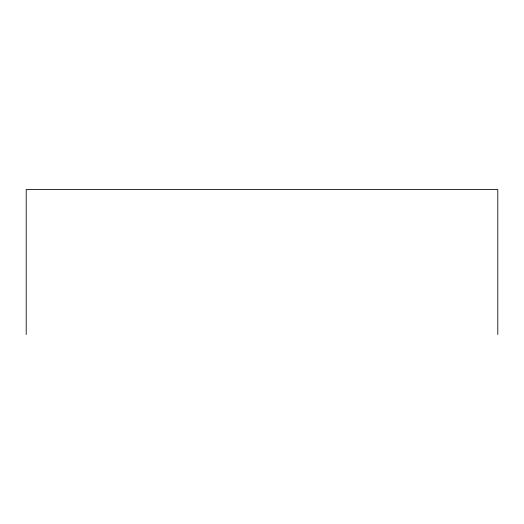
<?xml version="1.0" encoding="UTF-8"?>
<svg xmlns="http://www.w3.org/2000/svg" width="524" height="524" viewBox="0 0 524 524"><rect width="100%" height="100%" fill="white"/><g stroke="black" fill="none" stroke-linecap="round" stroke-linejoin="round"><path stroke-width="0.79" d="M497.8 334.502L497.8 189.498L26.2 189.498L26.2 334.502"/></g></svg>
